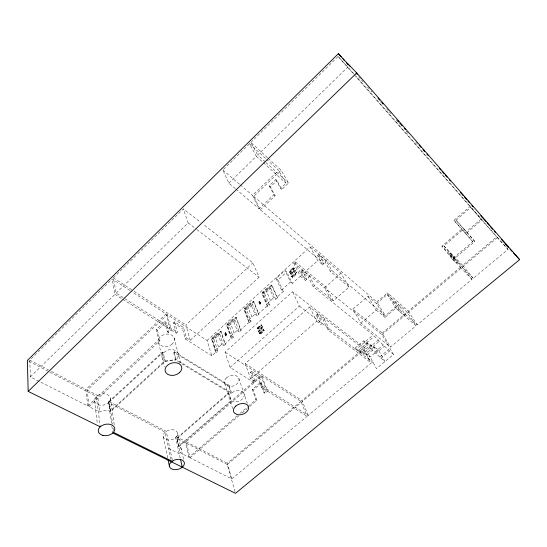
<?xml version="1.0" encoding="UTF-8"?>
<svg xmlns="http://www.w3.org/2000/svg" width="547" height="547" viewBox="0 0 547 547"><rect width="100%" height="100%" fill="white"/><g stroke="black" fill="none" stroke-linecap="round" stroke-linejoin="round"><path stroke-width="0.41" stroke-dasharray="2.73 2.05" d="M260.304 303.879C260.994 302.074 259.039 303.811 260.256 303.838M259.524 302.129C258.806 303.92 260.926 302.211 259.579 302.17M226.171 334.374C225.87 336.74 226.738 333.205 225.603 334.887L226.157 335.297M225.412 334.367C226.116 332.877 225.412 334.463 225.467 334.402M295.948 274.58L295.414 274.17A1.361 0.807 -51.2 0 0 295.859 273.623L296.077 273.021A1.361 0.807 -51.2 0 0 296.023 272.509L295.031 270.539A1.354 0.8 -51.2 0 0 293.671 270.669L291.284 272.83L291.811 273.247L294.19 271.093A1.354 0.8 -51.2 0 1 295.551 270.963L296.542 272.932A1.361 0.807 -51.2 0 1 296.604 273.438L296.385 274.04A1.361 0.807 -51.2 0 1 295.941 274.587L292.556 277.644L291.503 276.18L292.289 275.469L292.953 276.173L295.558 273.821L294.006 271.346L291.619 273.507A1.203 0.704 -51.4 0 1 290.416 273.616L289.554 271.866A1.197 0.704 -51.3 0 1 290.088 270.409L293.377 267.449L293.896 267.866L294.389 268.85L293.541 269.616L292.857 268.871L290.423 271.08L291.284 272.83M237.207 415.741L188.947 457.21L180.141 452.752L180.777 451.884A7.535 4.978 -14.9 0 0 179.751 447.015L178.992 446.619L177.146 438.509L176.626 438.222L228.557 392.835L231.497 400.999L232.933 401.601A7.685 5.354 -18.9 0 0 242.827 398.483A7.685 5.354 -18.9 0 0 241.712 391.276A7.685 5.354 -18.9 0 0 231.627 393.129L176.168 359.523L164.585 361.082L110.002 411.194A8.212 5.675 -10.2 0 0 100.046 411.747L99.691 412.007L89.052 406.619L87.185 390.079L167.348 314.723L207.067 340.494L211.805 355.796L215.709 352.289L211.58 339.284L220.612 331.085L221.104 331.414L225.439 344.309L223.661 345.909L221.542 344.521L217.658 332.747L211.894 337.978L215.668 349.813L217.795 351.188L216.209 352.61L215.709 352.289M228.653 385.854L229.125 385.341L174.165 351.639L173.536 352.097L175.525 359.988L231.149 393.642L228.653 385.854L173.536 352.097M167.348 314.723L171.3 330.087L168.585 332.61L165.973 322.258L164.756 321.486L156.271 329.444L158.712 339.885L87.766 405.97L30.331 376.883L29.818 360.138L94.043 296.871M94.645 296.276L112.217 278.963L129.954 290.471M171.3 330.087L176.209 333.198L177.365 332.132L116.142 293.144L113.379 277.814L137.106 254.444M137.714 253.842L183.341 208.892L200.728 222.397M235.285 188.606L228.851 183.149L222.841 169.98L338.114 56.416L355.222 75.295M30.331 376.883L114.945 294.313L112.217 278.963M116.142 293.144L188.141 222.882L183.341 208.892M228.851 183.149L256.345 156.319L249.494 143.724L266.218 159.027M265.268 161.85L257.719 154.979L347.906 66.966M268.112 158.274L281.069 170.172L288.542 183.04L281.835 189.406L276.946 180.66L275.777 179.607L269.233 185.857L273.972 194.684L259.114 208.797L252.509 195.388L278.608 170.363L266.84 159.594M207.067 340.494L310.081 246.854L317.657 260.591L322.819 264.946L324.063 263.832L260.31 209.816L253.685 196.4L281.069 170.172M260.31 209.816L275.162 195.73L270.409 186.896L276.946 180.66M281.835 189.406L280.645 188.346L286.019 183.245L278.608 170.363M87.766 405.97L85.927 389.423L166.144 313.944L130.665 290.929M89.052 406.619L159.95 340.644L157.495 330.21L165.973 322.258M176.209 333.198L173.488 322.88L174.623 321.821L183.518 327.571L186.383 337.868L190.212 340.309L259.087 277.172L252.892 262.909L203.402 224.475M168.585 332.61L167.355 331.838L170.069 329.301L166.144 313.944M190.212 340.309L185.877 324.986L252.892 262.909M211.805 355.796L185.235 338.928L182.39 328.617L183.518 327.571M108.662 401.744L162.466 352.056L163.129 352.35L165.262 361.369L110.549 411.576L109.209 402.127L108.662 401.744L110.002 411.194M109.209 402.127L163.129 352.35M185.235 338.928L186.383 337.868M277.555 297.725L272.044 285.472L271.408 284.98L261.924 293.589L267.209 305.964L267.852 306.443L269.521 304.952L267.462 303.428L262.635 292.166L268.68 286.676L273.644 297.869L275.688 299.407L277.555 297.725L276.912 297.233L283.312 291.483L281.493 290.081L276.194 278.621L285.021 270.601L286.806 272.023L292.324 283.373L300.282 276.214L293.192 262.211L381.895 334.648L393.56 354.456L376.459 368.596L365.396 348.507L292.515 291.736L225.043 352.152L230.102 367.413L254.006 382.585L255.107 381.635L251.429 371.447L250.348 372.391L254.006 382.585M244.42 308.269L250.362 302.867L252.516 304.433L257.117 315.831L258.957 314.183L253.863 301.691L253.384 301.342L244.065 309.8L248.926 322.409L249.418 322.751L251.052 321.28L246.581 309.814L244.42 308.269L248.864 319.735L251.052 321.28M227.026 324.152L232.872 318.839L235.046 320.351L239.285 331.954L241.09 330.326L236.407 317.622L235.86 317.246L226.697 325.561L231.162 338.388L231.716 338.757L233.323 337.308L229.214 325.643L227.026 324.152L231.107 335.824L233.323 337.308M216.209 352.61L212.079 339.605L221.104 331.414M231.716 338.757L227.244 325.937L236.407 317.622M249.418 322.751L244.55 310.149L253.863 301.691M267.852 306.443L262.56 294.067L272.044 285.472M283.312 291.483L277.985 280.023L286.806 272.023M217.795 351.188L213.993 339.352L219.744 334.135L217.658 332.747M229.214 325.643L235.046 320.351M246.581 309.814L252.516 304.433M269.521 304.952L264.659 293.684L270.697 288.214L268.68 286.676M293.021 269.199L293.862 268.433L293.377 267.449M291.811 273.247L290.942 271.497L293.377 269.295L292.857 268.871M259.969 304.617L258.752 301.958L259.627 301.165L260.851 303.824L259.804 304.501M259.791 301.281L258.752 301.958M224.749 333.294L225.761 332.638L226.663 335.27C224.728 338.62 224.147 328.549 225.808 336.036M224.913 333.403L225.761 332.638M290.416 273.616L290.942 274.033A1.197 0.704 -51.4 0 0 292.139 273.924L294.532 271.77M259.709 303.496L260.297 302.97M226.226 334.415L225.603 334.887M292.953 276.173L292.426 275.756L295.031 273.404L294.006 271.346M290.942 274.033L290.074 272.283A1.197 0.704 -51.3 0 1 290.614 270.827L293.896 267.866M292.556 277.644L292.03 276.604L292.816 275.893M292.03 277.226L295.428 274.156M301.896 269.924L306.744 279.339L305.513 280.433L300.693 271.011L301.896 269.924L309.527 276.153L314.457 285.575L333.328 300.843L349.048 287.1L341.027 273.281L310.081 246.854M322.819 264.946L317.67 255.702L318.894 254.601L326.422 261.028L331.667 270.273L385.3 315.715L396.213 306.47L400.472 310.197L399.289 311.202L387.447 292.789L376.821 301.889L385.3 315.715M281.493 290.081L290.519 281.951L285.021 270.601M248.864 319.735L254.936 314.272L250.362 302.867M215.668 349.813L221.542 344.521M231.107 335.824L237.077 330.443L232.872 318.839M267.462 303.428L273.644 297.869M225.439 344.309L224.94 343.981L231.162 338.388M241.09 330.326L240.536 329.95L248.926 322.409M258.957 314.183L258.464 313.828L267.209 305.964M306.744 279.339L301.513 275.107L317.657 260.591M257.268 327.872L260.351 325.103A1.149 0.684 -54.7 0 1 261.452 325.075L262.717 327.284A1.149 0.691 -54.8 0 1 262.184 328.726L259.934 330.73L260.796 332.897L263.251 330.716L262.608 330.046L263.353 329.39L264.31 330.86L261.104 333.711A1.299 0.779 -55 0 1 260.611 334.012L260.16 334.019A1.299 0.779 -55 0 1 259.866 333.718L258.519 331.277A1.292 0.773 -54.9 0 1 259.128 329.65L261.377 327.646L260.632 325.807L258.334 327.858L258.991 328.569L258.198 329.273L257.268 327.872L258.198 329.273M257.787 328.241L260.871 325.472A1.142 0.684 -54.7 0 1 261.972 325.444M393.56 354.456C386.497 348.213 379.666 341.759 373.198 335.003L313.233 286.655L308.33 277.226L309.527 276.153M349.048 287.1L330.429 271.374L325.205 262.116L326.422 261.028M257.678 328.911L258.471 328.2M258.991 328.569L261.151 326.176L260.632 325.807M260.796 332.897L259.408 330.361L261.897 328.015L261.151 326.176M260.269 332.528L262.608 330.046M263.128 330.415L263.873 329.752M259.346 333.355A1.299 0.779 -55 0 0 259.627 333.649L260.085 333.643A1.299 0.779 -55 0 0 260.591 333.342L263.791 330.497L263.353 329.39M313.233 286.655L314.457 285.575M330.429 271.374L331.667 270.273M230.102 367.413L299.387 306.04L292.515 291.736M341.027 273.281L324.562 287.831L332.125 301.889M255.107 381.635L250.629 378.784L245.22 363.598L309.554 306.908L363.468 348.774L371.263 363.017L308.18 415.426L262.663 386.442L258.902 376.274L251.429 371.447M317.253 313.862L322.087 323.475L320.918 324.487L316.104 314.867L317.253 313.862L324.357 319.373L329.26 328.979L328.097 329.985L371.263 363.017M177.146 438.509L229.015 393.19M250.629 378.784L316.658 321.233L309.554 306.908M261.856 376.035L300.898 401.361L307.127 416.308L231.784 478.905L189.987 457.736L186.165 441.744L261.856 376.035L267.517 391.167L264.967 393.355L263.982 392.732L266.533 390.537L261.569 387.385L257.828 377.211L258.902 376.274M328.097 329.985L323.215 320.364L324.357 319.373M178.992 446.619L260.885 375.406L225.043 352.152M249.788 406.387L256.864 400.315L255.866 399.707L252.249 389.457L260.228 382.544L261.206 383.173L264.967 393.355M256.864 400.315L253.234 390.073L261.206 383.173M472.724 241.665L453.928 220.393L469.989 206.527L508.04 249.364L473.196 278.32L441.908 246.143L461.873 229.036L472.724 241.665L452.184 259.066L441.908 246.143M261.569 387.385L262.663 386.442M352.931 309.082L367.864 296.2L376.534 303.606L384.985 317.451L395.878 308.228L416.048 325.8L390.462 347.058L360.883 323.127L352.931 309.082L382.189 333.048L390.462 347.058M474.789 241.446L463.897 228.831L443.925 245.924L454.242 258.834L474.789 241.446L455.986 220.188L470.782 207.422M239.777 413.525L247.504 406.893M248.147 406.339L255.866 399.707M189.987 457.736L238.854 415.775M242.068 413.012L247.217 408.595M376.534 303.606L387.139 294.525L407.118 312.098L416.048 325.8M464.724 232.974L481.257 218.862L355.782 75.937M360.883 323.127L376.22 310.046L367.864 296.2M466.823 232.755L482.051 219.764M449.278 254.492L450.502 253.452L454.434 257.507L461.401 266.191L460.157 267.237L453.217 258.54L449.278 254.492L456.198 263.182L457.449 262.129L450.502 253.452M453.217 258.54L454.434 257.507M355.222 348.049L363.762 340.836L368.11 344.261L359.598 351.413L355.222 348.049L355.994 349.506L373.198 335.003M363.762 340.836L365.369 343.735L374.025 336.446M358.818 349.971L367.304 342.825L371.591 346.203L363.14 353.294L358.818 349.971L360.384 352.87M404.671 313.869L403.495 314.86L394.565 301.007L393.396 301.999L397.573 305.657L398.736 304.679L404.671 313.869L417.217 324.829L471.972 279.339L461.559 266.348L408.253 311.14L387.447 292.789M231.784 478.905L227.292 463.213L300.898 401.361M308.18 415.426L301.93 400.493L363.468 348.774M382.189 333.048L407.118 312.098M443.925 245.924L462.748 265.343L496.642 236.858L508.04 249.364M235.039 491.739L227.265 464.499L365.396 348.507M381.895 334.648L498.597 236.653M362.353 351.858L370.791 344.774L375.023 348.118L366.62 355.147L362.353 351.858L364.712 356.193M365.369 343.735L369.724 347.154L378.346 339.919M369.724 347.154L370.538 348.61L379.187 341.369M368.993 359.482L365.84 353.711L374.216 346.695L378.401 350.005L384.979 361.553C379.734 357.608 375.782 352.555 370.538 348.61M374.845 351.988L383.454 344.801M378.401 350.005L370.052 356.965L365.84 353.711M375.666 353.451L384.302 346.258M379.933 356.788L388.527 349.649M380.76 358.258L389.382 351.106M165.262 361.369L175.525 359.988M168.599 448.362L179.238 453.736M28.854 361.239L49.114 371.782M49.866 372.179L96.402 396.397L100.197 426.804M227.265 464.499L175.601 437.614L180.305 458.475M29.818 360.138L48.526 369.902M51.514 371.461L85.927 389.423M87.185 390.079L97.598 395.515L99.691 412.007M186.165 441.744L227.292 463.213M158.712 339.885L159.95 340.644M156.271 329.444L157.495 330.21M252.249 389.457L253.234 390.073M114.945 294.313L122.104 298.853M122.822 299.312L170.069 329.301M267.517 391.167L307.127 416.308M173.488 322.88L182.39 328.617M250.348 372.391L257.828 377.211M113.379 277.814L133.283 290.765M133.994 291.23L185.877 324.986M245.22 363.598L301.93 400.493M211.58 339.284L212.079 339.605M211.894 337.978L213.993 339.352M226.663 335.27L225.596 332.528M226.697 325.561L227.244 325.937M237.077 330.443L239.285 331.954M258.519 331.277L259.866 333.718M260.584 333.342L261.117 333.704M259.538 333.602L260.064 333.964M257.541 328.569L258.061 328.932M259.128 329.65L259.647 330.019A1.292 0.773 -54.9 0 0 259.046 331.639M259.408 330.361L259.934 330.73M262.731 330.347L263.251 330.716M258.334 327.858L258.854 328.227M261.377 327.646L261.897 328.015M262.184 328.726L261.657 328.357A1.149 0.691 -54.7 0 0 262.198 326.915L261.452 325.075M263.469 329.684L263.996 330.053M263.791 330.497L264.31 330.86M260.351 325.103L260.871 325.472M262.198 326.915L262.717 327.284M261.281 324.863L261.801 325.233M244.065 309.8L244.55 310.149M254.936 314.272L257.117 315.831M260.851 303.824L259.627 301.165M225.48 333.485L226.034 333.889M261.924 293.589L262.56 294.067M262.635 292.166L264.659 293.684M188.141 222.882L196.243 229.09M196.92 229.603L259.087 277.172M316.658 321.233L320.918 324.487M299.387 306.04L373.225 362.729M316.104 314.867L323.215 320.364M276.194 278.621L277.985 280.023M290.519 281.951L292.324 283.373M291.503 276.18L292.03 276.604M291.64 276.467L292.166 276.885M289.554 271.866L290.074 272.283M291.619 273.507L292.139 273.924M290.532 273.767L291.052 274.184M290.088 270.409L290.614 270.827M290.423 271.08L290.942 271.497M296.023 272.509L296.542 272.932M293.671 270.669L294.19 271.093M300.282 276.214L305.513 280.433M295.031 273.404L295.558 273.821M293.862 268.433L294.389 268.85M294.901 270.375L295.551 270.963M293.698 268.105L294.224 268.529M300.693 271.011L308.33 277.226M376.22 310.046L384.985 317.451M235.928 189.153L259.114 208.797M317.67 255.702L325.205 262.116M222.841 169.98L239.607 184.339M240.256 184.893L252.509 195.388M253.685 196.4L376.821 301.889M273.972 194.684L275.162 195.73M269.233 185.857L270.409 186.896M256.345 156.319L262.656 162.049M263.285 162.623L286.019 183.245M265.897 162.425L288.542 183.04M267.49 157.707L250.827 142.405L257.719 154.979M452.184 259.066L456.198 263.182M460.157 267.237L471.972 279.339M453.928 220.393L461.873 229.036M455.986 220.188L463.897 228.831M338.114 56.416L353.328 73.736M353.895 74.378L496.642 236.858M358.586 76.71L360.829 79.274M361.389 79.917L363.071 81.838M367.55 86.959L370.353 90.159M370.914 90.802L372.035 92.081M380.445 101.687L381.567 102.966M386.613 108.73L388.855 111.294M389.416 111.937L391.098 113.858M396.144 119.615L398.387 122.179M398.948 122.822L400.069 124.101M406.236 131.143L409.033 134.35M415.761 142.029L418.004 144.593M462.748 265.343L473.196 278.32M408.253 311.14L417.217 324.829M387.139 294.525L395.878 308.228M374.216 346.695L375.023 348.118M370.791 344.774L371.591 346.203M318.894 254.601L324.063 263.832M367.304 342.825L368.11 344.261M275.777 179.607L280.645 188.346M333.328 300.843L325.732 286.799L294.389 261.124L301.513 275.107M271.408 284.98L276.912 297.233M270.697 288.214L275.688 299.407M265.651 289.425L270.553 300.652M253.384 301.342L258.464 313.828M247.388 305.568L251.893 317.007M260.885 375.406L266.533 390.537M260.228 382.544L263.982 392.732M235.86 317.246L240.536 329.95M229.945 321.499L234.089 333.137M238.875 378.449L247.34 403.419M220.612 331.085L224.94 343.981M219.744 334.135L223.661 345.909M214.773 335.366L218.602 347.174M229.125 385.341L231.627 393.129M228.557 392.835L231.032 400.643L178.466 446.338L176.626 438.222M224.66 383.331L232.619 408.52M174.623 321.821L177.365 332.132M174.076 337.731L180.633 363.051M174.165 351.639L176.168 359.523A8.342 6.174 -14.2 0 0 175.833 350.695A8.342 6.174 -14.2 0 0 164.182 352.261A8.342 6.174 -14.2 0 0 164.585 361.082L162.466 352.056M164.756 321.486L167.355 331.838M188.947 457.21L185.146 441.21L176.49 436.691L180.141 452.752M158.678 342.921L164.244 366.846M177.556 433.183L183.607 459.514M170.965 459.473L165.146 432.171L108.552 402.715A8.02 5.648 -9.8 0 1 97.339 404.322A8.02 5.648 -9.8 0 1 96.402 396.397L97.947 395.255A8.02 5.648 -9.8 0 1 107.677 394.784L109.065 395.775A8.02 5.648 -9.8 0 1 109.674 401.382L108.552 402.715L111.759 425.436M172.264 459.877L166.24 431.344L109.421 401.683L112.593 424.178M163.232 436.643L167.724 458.119M110.432 398.435L114.323 425.299M113.181 428.342L113.537 430.845M111.875 426.277L112.826 433.012M94.556 400.725L97.332 423.583M177.112 435.836L174.883 438.229A7.371 4.971 -14.6 0 1 165.358 439.214A7.371 4.971 -14.6 0 1 164.551 432.691L167.505 430.639A7.371 4.971 -14.6 0 1 174.732 430.236L176.086 430.974A7.371 4.971 -14.6 0 1 177.112 435.836M226.677 377.724L225.48 379.044A7.514 5.34 -18.8 0 0 225.371 384.548L228.003 386.161A7.514 5.34 -18.8 0 0 237.685 383.132A7.514 5.34 -18.8 0 0 236.557 375.953A7.514 5.34 -18.8 0 0 226.677 377.724M172.216 343.94L170.602 345.13A8.143 6.133 -13.8 0 1 162.609 346.169L160.9 345.41A8.143 6.133 -13.8 0 1 160.476 336.658A8.143 6.133 -13.8 0 1 171.861 335.181A8.143 6.133 -13.8 0 1 172.216 343.94"/><path stroke-width="0.82" d="M350.477 66.72L338.402 53.661L27.35 360.459L28.177 391.385L100.197 426.804M348.227 64.149L356.747 72.929L519.65 259.647L235.497 493.339L112.826 433.012M28.177 391.385L356.747 72.929M113.769 432.513L172.606 461.504M505.455 244.147L508.313 247.271M510.03 249.145L512.293 251.613M513.428 252.851L519.65 259.647M356.09 73.141L357.218 74.426M378.004 98.193L379.686 100.122M381.936 102.692L383.057 103.978M397.669 120.675L398.79 121.96M400.472 123.889L402.161 125.817M404.411 128.381L405.532 129.666M419.016 145.085L421.265 147.656M422.947 149.584L424.636 151.505M426.879 154.076L428.007 155.362M439.241 168.209L440.923 170.138M442.051 171.423L444.294 173.987M445.422 175.272L447.104 177.201M449.354 179.772L450.475 181.057M460.588 192.619L463.398 195.826M464.519 197.111L466.769 199.682M467.89 200.968L469.579 202.896M471.829 205.46L472.95 206.745M480.813 215.744L485.873 221.521M486.994 222.807L489.244 225.378M490.365 226.663L492.615 229.227M494.297 231.155L495.425 232.441M501.599 239.504L508.341 247.217M338.402 53.661L341.205 56.861M342.887 58.782L344.569 60.703M346.251 62.625L347.933 64.546M180.483 459.261L182.267 467.165M168.066 459.767L169.447 466.379M235.784 406.079L234.533 407.426A7.829 5.361 -19.1 0 0 234.362 412.985L237.077 414.571A7.829 5.361 -19.1 0 0 247.148 411.378A7.829 5.361 -19.1 0 0 246.054 404.151A7.829 5.361 -19.1 0 0 235.784 406.079M172.23 461.217L170.849 462.379A7.672 4.978 -15.1 0 0 171.635 468.929A7.672 4.978 -15.1 0 0 181.522 467.794L182.889 466.646A7.672 4.978 -15.1 0 0 182.144 460.068A7.672 4.978 -15.1 0 0 172.23 461.217M179.491 372.651L177.802 373.874A8.513 6.202 -14.5 0 1 169.467 375.037L167.697 374.292A8.513 6.202 -14.5 0 1 167.314 365.417A8.513 6.202 -14.5 0 1 179.184 363.769A8.513 6.202 -14.5 0 1 179.491 372.651M102.911 435.426A8.376 5.696 -10.6 0 0 114.808 428.657A8.376 5.696 -10.6 0 0 101.872 425.6A8.376 5.696 -10.6 0 0 102.911 435.426"/></g></svg>
